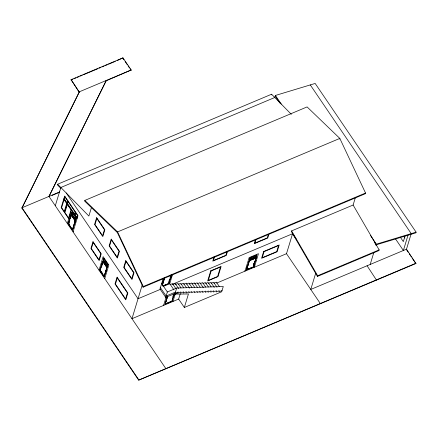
<?xml version="1.0" encoding="UTF-8"?>
<svg xmlns="http://www.w3.org/2000/svg" width="438" height="438" viewBox="0 0 438 438"><rect width="100%" height="100%" fill="white"/><g stroke="black" fill="none" stroke-linecap="round" stroke-linejoin="round"><path stroke-width="0.66" d="M171.269 277.353C170.831 276.712 171.669 277.687 170.809 277.292M255.891 260.878C255.075 260.216 256.334 261.513 255.71 260.522L255.836 260.681M74.559 224.376C75.051 224.059 73.891 224.42 74.548 224.278M106.242 271.045L106.084 270.837M174.247 295.075L174.423 294.933M21.9 208.105L79.333 91.81L131.192 69.992L122.952 57.86L71.098 79.672L79.234 92.144L21.9 208.105L138.682 380.14L415.892 263.523L406.491 249.184L411.216 233.624L310.279 84.923M79.234 92.144L71.098 79.672M291.325 114.323L271.598 94.225L57.646 184.228L57.438 184.902L60.647 188.17M55.303 205.756L60.855 187.491L274.801 97.488L275.42 95.462L315.163 83.45L416.1 232.151L415.892 232.824L376.154 244.837L374.233 242.011M64.468 212.403L67.961 200.9M49.165 196.153L106.297 80.466L48.968 196.421L165.745 368.462M71.454 209.966L67.343 223.495L67.759 223.32M68.246 223.845L71.142 214.604L75.325 220.763L72.533 229.961L68.246 223.845L72.533 229.961M71.142 214.604L68.328 223.873L71.186 214.762L75.139 220.779L72.489 229.802L68.432 223.829M71.454 213.881L72.007 212.058L72.423 211.882L71.87 213.711L71.454 213.881L75.511 219.86L75.927 219.684L74.449 217.511M72.27 211.948L71.712 213.777L75.769 219.75M69.834 220.418L68.952 223.61M70.617 217.828L71.208 215.885M74.772 214.855L75.599 212.151M117.225 60.564L122.952 57.86M72.429 230.005L75.243 220.736M75.511 219.86L76.223 217.965M76.037 218.573L75.664 219.794L71.608 213.821L72.166 211.992L75.851 217.423M74.997 223.041L75.555 221.201M84.841 200.412L84.633 201.086L117.373 232.589L143.089 287.202L365.336 193.711L365.538 193.032L339.822 138.419L307.087 106.916L84.841 200.412L117.576 231.91L143.292 286.529L143.089 287.202M106.199 80.8L131.192 69.992M91.411 207.683L88.87 216.038L57.646 184.228M99.93 270.52L102.826 261.272L107.009 267.437L104.211 276.635L99.93 270.52L104.173 276.477L106.927 267.41L104.107 276.679M100.012 270.542L102.826 261.272M100.116 270.498L102.766 261.481L106.823 267.454M107.452 266.419L103.138 260.555L103.948 258.623L103.582 259.838M103.844 258.666L103.291 260.49L107.348 266.463L107.901 264.64L104.217 259.208M101.709 266.441L102.3 264.497M103.735 259.772L104.107 258.557M117.373 232.589L117.576 231.91L339.822 138.419L339.62 139.092M107.19 266.528L108.005 264.596M104.726 278.568L108.838 265.039L103.133 256.635L99.026 270.164L99.437 269.994L100.581 271.669M142.142 285.231L131.975 318.705L178.644 299.072L180.204 293.931M163.177 278.519L160.001 288.981L165.701 297.38L173.481 294.112L188.444 293.98L184.343 307.476L178.644 299.072M162.766 282.236L163.325 280.397M162.274 285.067L164.327 278.322M162.224 285.532L164.584 277.763M162.284 285.625L164.65 277.856M138.682 380.14L415.996 263.189M170.119 277.095L170.71 275.152M168.805 281.722L169.396 279.778M170.179 277.188L170.771 275.245M171.22 274.971L168.729 283.485L171.357 274.829M163.21 285.861L168.811 283.506L171.417 274.922M162.898 286.578L169.747 283.704L172.484 274.681M165.701 297.38L167.349 291.971L176.684 288.045L223.281 286.49L221.683 291.768L184.343 307.476M166.15 297.024L163.604 305.401L163.352 305.029M174.22 293.394L172.003 301.278L165.159 304.158L167.519 296.093M165.159 304.158L167.579 296.181M165.219 303.956L167.644 296.28M172.786 296.904L173.377 294.96M174.28 293.487L171.92 301.256L165.285 304.049M176.684 288.045L175.08 293.318L178.189 292.009L177.817 293.23L180.932 291.922L180.56 293.137L183.67 291.828L183.303 293.044L186.413 291.735L186.041 292.956L189.156 291.648L188.783 292.863L191.893 291.555L191.526 292.77L194.636 291.462L194.269 292.683L197.379 291.374L197.007 292.589L200.122 291.281L199.75 292.496L202.86 291.188L202.493 292.409L205.603 291.1L205.23 292.316L208.346 291.007L207.973 292.223L211.083 290.914L210.716 292.135L213.826 290.827L213.454 292.042L216.569 290.733L216.197 291.949L219.307 290.64L218.94 291.861L222.05 290.553M175.288 293.745L172.939 301.475L172.687 301.098M214.1 256.805L212.791 261.108L226.271 255.436L227.393 251.746M214.521 256.898L213.41 260.55L225.855 255.316L226.966 251.664M271.39 94.898L271.598 94.225M246.813 267.602L247.371 265.762M255.392 239.969L254.275 243.659L267.755 237.987L268.877 234.297M246.506 269.819L249.304 260.615L256.148 257.736L253.416 267.032L246.506 269.819L253.35 266.939M256.148 255.255L250.114 257.796L249.556 259.619L256.197 256.832L256.75 255.004L256.29 256.969L249.655 259.761L249.397 259.389L255.431 256.849M246.572 269.912L249.386 260.643L256.088 257.944M249.655 259.761L250.207 257.933L256.843 255.14M246.632 269.704L249.386 260.643M256.006 239.449L254.894 243.101L267.339 237.867L268.45 234.215M253.345 265.154L253.936 263.211M253.41 265.247L253.996 263.304M256.038 256.597L256.405 255.376M256.498 255.518L256.29 256.969M256.022 257.851L253.416 267.032M256.148 257.736L253.334 267.005L246.693 269.797M353.116 205.028L291.62 230.897L291.412 231.576L317.446 276.433L378.947 250.558L379.155 249.884L353.116 205.028L355.289 197.883M216.596 283.107L286.501 253.701L292.562 233.744L296.351 239.329M315.776 272.967L310.766 289.452L406.491 249.184M317.446 276.433L317.654 275.754L291.62 230.897M370.192 264.453L373.849 252.408M375.974 245.433L376.357 244.163L370.417 235.409M376.483 280.101L367.082 265.762M405.002 236.087L403.327 241.606L400.266 237.095M408.024 235.206L403.376 250.492L395.322 238.622M171.05 277.303L171.055 277.013L171.247 277.358M170.601 276.783L170.897 276.613M106.04 271.012L106.199 270.887M70.994 80.012L72.867 79.223M74.121 78.698L75.993 77.909M77.241 77.384L79.119 76.595M80.368 76.07L82.24 75.281M83.488 74.756L97.86 68.711M99.108 68.186L100.981 67.397M102.235 66.872L104.107 66.083M105.355 65.558L107.228 64.769M108.482 64.244L115.353 61.353M59.683 191.915L22.004 207.765L138.78 379.801M52.018 195.436L59.579 192.255M73.458 231.718L73.047 231.894L77.98 215.66L64.671 196.054L61.178 207.557L68.782 218.759M107.009 267.437L102.722 261.316M143.292 286.529L365.538 193.032M163.15 285.768L168.811 283.506M169.999 284.656L172.484 283.61L175.906 288.653M160.379 289.354L138.036 298.749L66.242 192.983M172.26 284.355L292.562 233.744M172.736 284.563L175.227 283.517L178.649 288.56M175.479 284.476L177.97 283.43L181.009 287.908M178.222 284.382L180.708 283.337L183.752 287.815M180.965 284.289L183.451 283.244L186.495 287.728M183.703 284.202L186.194 283.156L189.616 288.193M186.446 284.109L188.937 283.063L191.975 287.542M189.189 284.016L191.674 282.97L194.718 287.454M249.496 259.526L255.529 256.991M191.926 283.928L194.417 282.882L197.456 287.361M256.208 257.829L249.304 260.615M194.669 283.835L197.16 282.789L200.199 287.268M175.446 292.102L166.111 296.028L160.16 287.251M197.412 283.747L199.898 282.696L203.32 287.739M174.767 294.101L177.965 292.754M200.15 283.654L202.641 282.609L205.685 287.087M202.893 283.561L205.384 282.515L208.422 286.994M205.636 283.474L208.121 282.422L211.165 286.906M208.373 283.381L210.864 282.335L214.286 287.372M211.116 283.287L213.607 282.242L217.029 287.284M213.859 283.2L216.345 282.149L219.389 286.633M165.099 304.065L171.942 301.185M317.654 275.754L379.155 249.884M106.056 271.04L106.429 271.138L106.215 270.947M376.357 244.163L416.1 232.151M174.423 294.944L174.395 294.949M403.759 236.35L404.909 238.042M406.289 249.375L408.211 252.206M409.36 253.903L411.282 256.734M412.048 257.867L415.892 263.523M275.42 95.462L281.267 104.074M275.212 96.136L279.882 103.012M286.501 253.701L320.271 303.457M122.848 58.199L123.97 59.853M125.098 61.506L127.343 64.819M128.093 65.919L129.215 67.572M129.966 68.678L131.088 70.332M254.095 266.851L254.347 267.224L258.458 253.695L249.123 257.621L245.017 271.155L244.76 270.777M169.747 283.704L173.93 289.863M161.644 283.567L167.349 291.971M63.849 198.764L77.154 218.365M72.007 212.058L76.064 218.031M103.691 258.732L107.748 264.705M105.027 262.554L106.133 264.185M104.134 261.535L107.08 265.877M72.703 216.109L73.814 217.845M105.142 263.9L106.281 265.581M71.038 214.647L75.221 220.807M68.766 223.626L69.905 225.307M101.205 271.418L102.35 273.098M100.034 270.476L104.211 276.635M64.063 199.569L61.599 207.683L64.255 211.598L66.718 203.478L64.063 199.569M64.884 196.859L64.271 198.89L66.926 202.805L67.54 200.774L64.884 196.859M67.353 204.415L64.884 212.529L68.569 217.954L71.033 209.835L67.353 204.415M68.175 201.704L67.556 203.736L74.559 214.051L75.177 212.025L68.175 201.704M75.812 212.956L75.194 214.987L76.94 217.56L77.559 215.529L75.812 212.956M96.628 217.675L94.575 224.437L102.81 236.575L104.863 229.808L96.628 217.675M96.842 218.48L94.991 224.568L102.596 235.77L104.447 229.682L96.842 218.48M92.998 241.699L90.94 248.466L99.18 260.599L101.233 253.837L92.998 241.699M93.212 242.504L91.361 248.592L98.966 259.794L100.817 253.706L93.212 242.504M111.203 239.143L109.144 245.91L117.384 258.042L119.437 251.281L111.203 239.143M111.416 239.947L109.566 246.036L117.17 257.237L119.021 251.149L111.416 239.947M117.077 277.172L115.019 283.939L125.794 299.806L127.847 293.044L117.077 277.172M117.291 277.977L115.44 284.065L125.58 299.001L127.425 292.912L117.291 277.977M125.777 260.615L123.719 267.377L131.958 279.515L134.012 272.748L125.777 260.615M125.991 261.42L124.14 267.509L131.745 278.71L133.595 272.622L125.991 261.42M210.744 270.821L207.661 280.966L218.031 276.602L221.113 266.457L210.744 270.821M211.16 270.941L208.285 280.408L217.615 276.482L220.495 267.01L211.16 270.941M263.643 251.516L261.59 258.278L277.144 251.735L279.203 244.973L263.643 251.516M264.059 251.636L262.209 257.725L276.728 251.615L278.579 245.526L264.059 251.636M74.706 224.163L74.372 224.365L74.706 224.163"/></g></svg>
